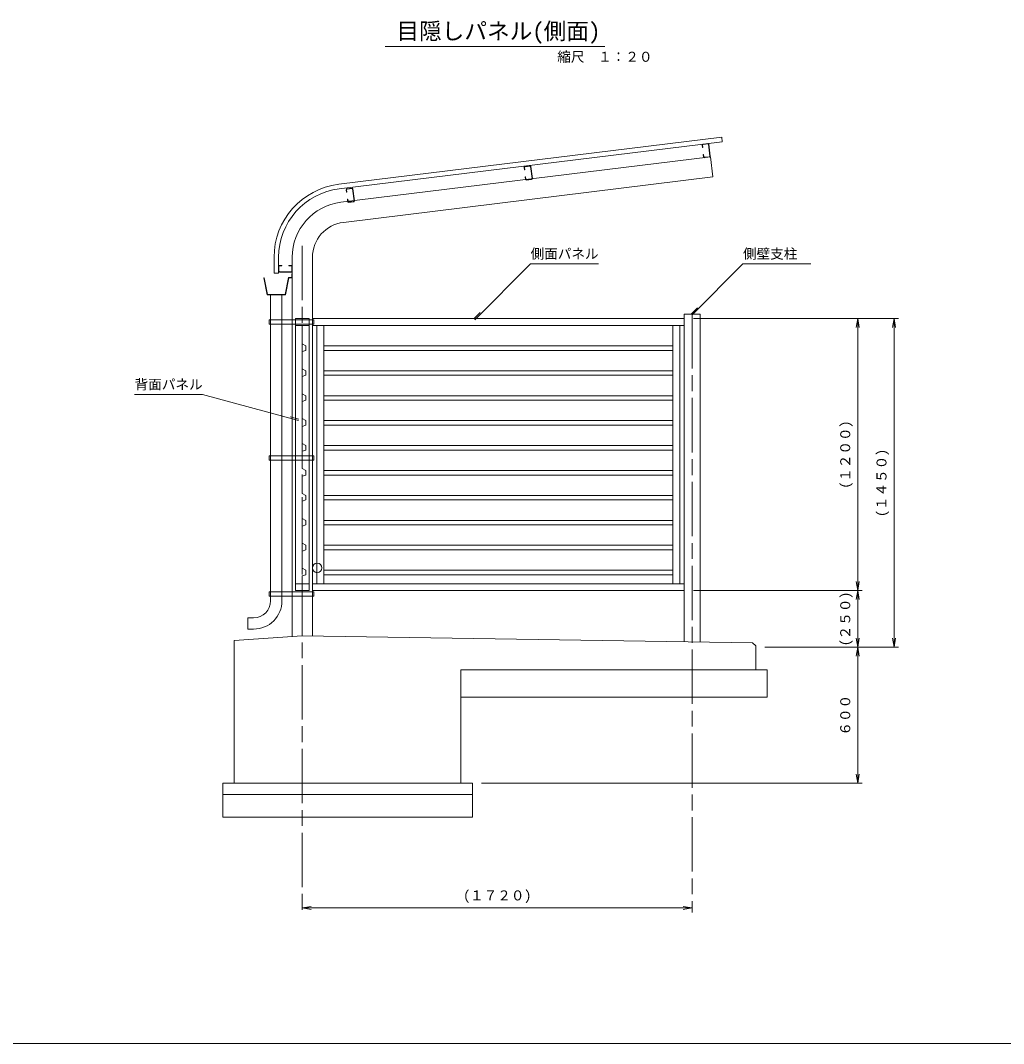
# Model space of a CAD drawing. Units: millimetres at full size, sheet at 1:20; details may follow other scales. Extents: x 474 to 16274, y 399 to 11399.
# Drawn here: x 5779 to 10115, y 399 to 4913 of the extents above; entities that cross this region are included whole.
import ezdxf
from ezdxf.enums import TextEntityAlignment as Align

# ---------------------------------------------------------------- set-up
doc = ezdxf.new("R2010")
doc.units = ezdxf.units.MM
doc.header["$LTSCALE"] = 20
doc.linetypes.add('CHAIN', pattern=[18.5, 12, -1.5, 3.5, -1.5])
doc.layers.add('レイヤ0', color=2, linetype='Continuous', lineweight=13)
doc.layers.add('レイヤ1', color=2, linetype='Continuous', lineweight=13)
doc.styles.add('ＭＳ ゴシック', font='')
doc.styles.get('ＭＳ ゴシック').set_extended_font_data('MS Gothic')

# ---------------------------------------------------------------- blocks, each defined once
blk = doc.blocks.new('open_arrow')
at = {"color": 0, "linetype": 'Continuous', "lineweight": -2}
blk.add_lwpolyline([(7.5, 1.25), (0, 0), (7.5, -1.25)], dxfattribs=at)

msp = doc.modelspace()

# ---------------------------------------------------------------- linework, layer by layer
at = {"layer": 'レイヤ0', "color": 6}
msp.add_line((474.16, 399.17), (16274.16, 399.17), dxfattribs=at)
at = {"layer": 'レイヤ1', "color": 3}
for p, q in [((7387.11, 4797.53), (8357.14, 4797.53)), ((8707.33, 3617.53), (8707.33, 2173.3)), ((8707.33, 3617.53), (8777.33, 3617.53)), ((8777.33, 3617.53), (8777.33, 2172.25)), ((6992.33, 3567.53), (6992.33, 3597.53)), ((6992.33, 3597.53), (7052.34, 3597.53)), ((7052.34, 3567.53), (6992.33, 3567.53)), ((6992.33, 3567.53), (6992.33, 2427.53)), ((7022.34, 3567.53), (7022.34, 3486.19)), ((7052.34, 3597.53), (7052.34, 3567.53)), ((7052.34, 2427.53), (7052.34, 3567.53)), ((7066.88, 3597.53), (8707.33, 3597.53)), ((7066.88, 3567.53), (8707.33, 3567.53)), ((7086.88, 3567.53), (7086.88, 2427.53)), ((7116.88, 3567.53), (7116.88, 2427.53)), ((8657.33, 3567.53), (8657.33, 2427.53)), ((8687.33, 3567.53), (8687.33, 2427.53)), ((7037.34, 3477.53), (7022.34, 3486.19)), ((7037.34, 3477.53), (7037.34, 3457.53)), ((7116.88, 3477.53), (8657.33, 3477.53)), ((7037.34, 3457.53), (7022.34, 3452.18)), ((7022.34, 3452.18), (7022.34, 3376.19)), ((7116.88, 3457.53), (8657.33, 3457.53)), ((7037.34, 3367.53), (7022.34, 3376.19)), ((7037.34, 3347.53), (7022.34, 3342.18)), ((7022.34, 3342.18), (7022.34, 3266.19)), ((7037.34, 3367.53), (7037.34, 3347.53)), ((7116.88, 3367.53), (8657.33, 3367.53)), ((7116.88, 3347.53), (8657.33, 3347.53)), ((7037.34, 3257.53), (7022.34, 3266.19)), ((7037.34, 3257.53), (7037.34, 3237.53)), ((7116.88, 3257.53), (8657.33, 3257.53)), ((7037.34, 3237.53), (7022.34, 3232.18)), ((7022.34, 3232.18), (7022.34, 3156.19)), ((7116.88, 3237.53), (8657.33, 3237.53)), ((7037.34, 3147.53), (7022.34, 3156.19)), ((7037.34, 3127.53), (7022.34, 3122.18)), ((7022.34, 3122.18), (7022.34, 3046.19)), ((7037.34, 3147.53), (7037.34, 3127.53)), ((7116.88, 3147.53), (8657.33, 3147.53)), ((7116.88, 3127.53), (8657.33, 3127.53)), ((7037.34, 3037.53), (7022.34, 3046.19)), ((7037.34, 3037.53), (7037.34, 3017.53)), ((7116.88, 3037.53), (8657.33, 3037.53)), ((7037.34, 3017.53), (7022.34, 3012.19)), ((7022.34, 3012.19), (7022.34, 2936.19)), ((7116.88, 3017.53), (8657.33, 3017.53)), ((7037.34, 2927.53), (7022.34, 2936.19)), ((7037.34, 2907.53), (7022.34, 2902.19)), ((7022.34, 2902.19), (7022.34, 2826.19)), ((7037.34, 2927.53), (7037.34, 2907.53)), ((7116.88, 2927.53), (8657.33, 2927.53)), ((7116.88, 2907.53), (8657.33, 2907.53)), ((7037.34, 2817.53), (7022.34, 2826.19)), ((7037.34, 2817.53), (7037.34, 2797.53)), ((7116.88, 2817.53), (8657.33, 2817.53)), ((7037.34, 2797.53), (7022.34, 2792.19)), ((7022.34, 2792.19), (7022.34, 2716.19)), ((7116.88, 2797.53), (8657.33, 2797.53)), ((7037.34, 2707.53), (7022.34, 2716.19)), ((7037.34, 2687.53), (7022.34, 2682.18)), ((7022.34, 2682.18), (7022.34, 2606.19)), ((7037.34, 2707.53), (7037.34, 2687.53)), ((7116.88, 2707.53), (8657.33, 2707.53)), ((7116.88, 2687.53), (8657.33, 2687.53)), ((7037.34, 2597.53), (7022.34, 2606.19)), ((7037.34, 2597.53), (7022.34, 2606.19)), ((7037.34, 2577.53), (7022.34, 2572.18)), ((7037.34, 2577.53), (7022.34, 2572.18)), ((7037.34, 2597.53), (7037.34, 2577.53)), ((7037.34, 2597.53), (7037.34, 2577.53)), ((7116.88, 2597.53), (8657.33, 2597.53)), ((7116.88, 2577.53), (8657.33, 2577.53)), ((7022.34, 2572.18), (7022.34, 2496.19)), ((7037.34, 2487.53), (7022.34, 2496.19)), ((7037.34, 2487.53), (7037.34, 2467.53)), ((7116.88, 2487.53), (8657.33, 2487.53)), ((7037.34, 2467.53), (7022.34, 2462.19)), ((7022.34, 2462.19), (7022.34, 2427.53)), ((7116.88, 2467.53), (8657.33, 2467.53)), ((6992.33, 2397.53), (6992.33, 2427.53)), ((6992.33, 2427.53), (7052.34, 2427.53)), ((7052.34, 2397.53), (6992.33, 2397.53)), ((7052.34, 2427.53), (7052.34, 2397.53)), ((7066.88, 2427.53), (8707.33, 2427.53)), ((7066.88, 2397.53), (8707.33, 2397.53))]:
    msp.add_line(p, q, dxfattribs=at)
at = {"layer": 'レイヤ1'}
for p, q in [((7182.78, 4190.08), (8872.33, 4397.53)), ((8872.33, 4397.53), (8874.77, 4377.68)), ((7185.22, 4170.22), (8874.77, 4377.68)), ((8785.88, 4363.13), (8787.27, 4351.82)), ((8787.27, 4351.82), (8788.86, 4352.01)), ((8787.47, 4363.33), (8788.86, 4352.01)), ((8811.84, 4368.34), (8789.21, 4365.56)), ((8820.5, 4314.19), (8814.07, 4366.59)), ((8822.09, 4314.38), (8815.66, 4366.79)), ((7192.53, 4110.67), (8822.53, 4310.81)), ((8792.51, 4322.24), (8790.93, 4322.04)), ((8792.32, 4310.73), (8790.93, 4322.04)), ((8793.9, 4310.92), (8792.51, 4322.24)), ((8818.76, 4311.96), (8796.13, 4309.18)), ((8822.53, 4310.81), (8833.39, 4222.37)), ((8000.92, 4264.6), (8002.31, 4253.28)), ((8002.31, 4253.28), (8003.9, 4253.48)), ((8002.51, 4264.79), (8003.9, 4253.48)), ((8026.68, 4271.39), (8004.05, 4268.61)), ((8026.88, 4269.8), (8004.25, 4267.02)), ((8035.54, 4215.65), (8029.11, 4268.06)), ((8037.13, 4215.84), (8030.7, 4268.25)), ((7203.39, 4022.24), (8833.39, 4222.37)), ((8007.55, 4223.7), (8005.96, 4223.5)), ((8007.35, 4212.19), (8005.96, 4223.5)), ((8008.94, 4212.38), (8007.55, 4223.7)), ((8033.8, 4213.42), (8011.17, 4210.64)), ((8034, 4211.83), (8011.37, 4209.05)), ((7215.96, 4166.06), (7217.35, 4154.74)), ((7217.35, 4154.74), (7218.93, 4154.94)), ((7217.55, 4166.25), (7218.93, 4154.94)), ((7241.72, 4172.85), (7219.09, 4170.07)), ((7241.92, 4171.26), (7219.29, 4168.48)), ((7250.58, 4117.11), (7244.15, 4169.52)), ((7252.17, 4117.31), (7245.73, 4169.71)), ((7222.59, 4125.16), (7221, 4124.97)), ((7222.39, 4113.65), (7221, 4124.97)), ((7223.98, 4113.85), (7222.59, 4125.16)), ((7248.84, 4114.88), (7226.21, 4112.1)), ((7249.03, 4113.29), (7226.4, 4110.52)), ((6897.78, 3867.94), (6897.78, 3797.53)), ((6917.78, 3867.94), (6917.78, 3797.53)), ((6977.79, 2194.56), (6977.79, 3867.94)), ((7066.88, 3867.94), (7066.88, 2196.86)), ((7782.83, 3592.33), (8029.09, 3838.59)), ((8029.09, 3838.59), (8329.09, 3838.59)), ((8741.27, 3613.88), (8965.98, 3838.59)), ((8965.98, 3838.59), (9265.98, 3838.59)), ((6897.78, 3797.53), (6917.78, 3797.53)), ((6919.38, 3806.13), (6919.38, 3828.93)), ((6921.38, 3832.53), (6932.78, 3832.53)), ((6921.38, 3830.93), (6932.78, 3830.93)), ((6921.38, 3804.13), (6974.18, 3804.13)), ((6921.38, 3802.53), (6974.18, 3802.53)), ((6932.78, 3830.93), (6932.78, 3832.53)), ((6962.79, 3832.53), (6962.79, 3830.93)), ((6974.18, 3832.53), (6962.79, 3832.53)), ((6974.18, 3830.93), (6962.79, 3830.93)), ((6976.19, 3806.13), (6976.19, 3828.93)), ((6976.19, 3795.54), (6977.79, 3795.54)), ((6976.19, 3795.54), (6976.19, 3779.13)), ((6867.79, 3702.53), (6852.78, 3777.53)), ((6852.78, 3777.53), (6853.8, 3777.53)), ((6868.6, 3703.53), (6853.8, 3777.53)), ((6946.96, 3703.53), (6962.09, 3779.13)), ((6947.78, 3702.53), (6962.79, 3777.53)), ((6961.77, 3777.53), (6977.79, 3777.53)), ((6962.09, 3779.13), (6976.19, 3779.13)), ((6947.78, 3702.53), (6867.79, 3702.53)), ((6946.96, 3703.53), (6868.6, 3703.53)), ((6882.78, 2352.53), (6882.78, 3702.53)), ((6932.78, 2352.53), (6932.78, 3702.53)), ((6876.78, 3592.53), (7072.89, 3592.53)), ((6876.78, 3572.53), (6876.78, 3592.53)), ((6876.78, 3572.53), (7072.89, 3572.53)), ((7072.89, 3592.53), (7072.89, 3572.53)), ((8747.33, 3597.53), (9652.33, 3597.53)), ((9472.33, 2397.53), (9472.33, 3597.53)), ((9632.33, 3597.53), (9632.33, 2147.53)), ((6582.78, 3262.15), (6282.78, 3262.15)), ((7006, 3148.75), (6582.78, 3262.15)), ((6876.78, 2972.53), (6876.78, 2992.53)), ((6876.78, 2992.53), (7072.89, 2992.53)), ((7072.89, 2992.53), (7072.89, 2972.53)), ((6876.78, 2972.53), (7072.89, 2972.53)), ((6876.78, 2372.53), (6876.78, 2392.53)), ((6876.78, 2392.53), (7072.89, 2392.53)), ((7072.89, 2392.53), (7072.89, 2372.53)), ((8747.33, 2397.53), (9492.33, 2397.53)), ((9472.33, 2147.53), (9472.33, 2397.53)), ((6876.78, 2372.53), (7072.89, 2372.53)), ((6782.78, 2227.53), (6782.78, 2277.53)), ((6807.78, 2277.53), (6782.78, 2277.53)), ((6807.78, 2227.53), (6782.78, 2227.53)), ((7022.34, 2197.53), (6722.33, 2177.53)), ((6722.33, 2177.53), (6722.33, 1547.53)), ((9008.3, 2167.74), (7022.34, 2197.53)), ((9008.3, 2167.74), (9022.33, 2153.49)), ((9022.33, 2153.49), (9022.33, 2047.53)), ((9062.33, 2147.53), (9652.33, 2147.53)), ((9472.33, 1547.53), (9472.33, 2147.53)), ((7722.33, 2047.53), (7722.33, 1547.53)), ((7722.33, 2047.53), (9072.33, 2047.53)), ((9072.33, 1927.53), (9072.33, 2047.53)), ((7722.33, 1927.53), (9072.33, 1927.53)), ((6672.33, 1547.53), (6672.33, 1397.53)), ((6672.33, 1547.53), (7772.33, 1547.53)), ((7772.33, 1547.53), (7772.33, 1397.53)), ((7812.33, 1547.53), (9492.33, 1547.53)), ((6672.33, 1497.53), (7772.33, 1497.53)), ((6672.33, 1397.53), (7772.33, 1397.53)), ((7022.34, 997.53), (8742.33, 997.53))]:
    msp.add_line(p, q, dxfattribs=at)
at = {"layer": 'レイヤ1', "linetype": 'CHAIN', "lineweight": 18}
for p, q in [((7022.34, 3919.18), (7022.34, 977.53)), ((8742.33, 3617.53), (8742.33, 977.53))]:
    msp.add_line(p, q, dxfattribs=at)
at = {"layer": 'レイヤ1', "color": 6}
for p, q in [((7779.3, 3595.87), (7807.58, 3624.15)), ((8737.73, 3617.42), (8766.02, 3645.7)), ((7007.29, 3153.58), (6968.66, 3163.94))]:
    msp.add_line(p, q, dxfattribs=at)
at = {"layer": 'レイヤ1'}
msp.add_circle((7087.88, 2497.53), 21, dxfattribs=at)
for centre, radius, start, end in [((8789.45, 4363.57), 3.6, 96.99997, 186.99997), ((8789.45, 4363.57), 2, 97.00015, 187.00015), ((8812.08, 4366.35), 3.6, 6.99997, 96.99997), ((8812.08, 4366.35), 2, 7.00015, 97.00015), ((8795.89, 4311.17), 3.6, 186.99997, 276.99997), ((8795.89, 4311.17), 2, 187.00015, 277.00015), ((8818.52, 4313.94), 2, 277.00015, 7.00015), ((8818.52, 4313.94), 3.6, 276.99997, 6.99997), ((8004.49, 4265.03), 3.6, 96.99997, 186.99997), ((8004.49, 4265.03), 2, 97.00015, 187.00015), ((8027.12, 4267.81), 3.6, 6.99997, 96.99997), ((8027.12, 4267.81), 2, 7.00015, 97.00015), ((8010.93, 4212.63), 3.6, 186.99997, 276.99997), ((8010.93, 4212.63), 2, 187.00015, 277.00015), ((8033.56, 4215.41), 2, 277.00015, 7.00015), ((8033.56, 4215.41), 3.6, 276.99997, 6.99997), ((7222.33, 3867.94), 324.55, 96.99998, 180), ((7222.33, 3867.94), 304.55, 96.99998, 180), ((7219.53, 4166.49), 3.6, 96.99997, 186.99997), ((7219.53, 4166.49), 2, 97.00015, 187.00015), ((7242.16, 4169.27), 3.6, 6.99997, 96.99997), ((7242.16, 4169.27), 2, 7.00015, 97.00015), ((7222.33, 3867.94), 244.55, 97, 180), ((7225.96, 4114.09), 3.6, 186.99997, 276.99997), ((7225.96, 4114.09), 2, 187.00015, 277.00015), ((7248.6, 4116.87), 2, 277.00015, 7.00015), ((7248.6, 4116.87), 3.6, 276.99997, 6.99997), ((7222.33, 3867.94), 155.45, 97, 180), ((6921.38, 3828.93), 3.6, 90, 180), ((6921.38, 3806.13), 3.6, 180, 270), ((6921.38, 3828.93), 2, 90, 180), ((6921.38, 3806.13), 2, 180, 270), ((6974.18, 3828.93), 3.6, 0, 90), ((6974.18, 3828.93), 2, 0, 90), ((6974.18, 3806.13), 2, 270, 0), ((6974.18, 3806.13), 3.6, 270, 0), ((6807.78, 2352.53), 75, 270.00009, 0), ((6807.78, 2352.53), 125, 269.99994, 0)]:
    msp.add_arc(centre, radius, start, end, dxfattribs=at)

# ---------------------------------------------------------------- block references
at = {"layer": 'レイヤ1', "xscale": 5.26, "yscale": 5.26}
for p, rotation in [((9472.33, 3597.53), 270), ((9632.33, 3597.53), 270), ((9472.33, 2397.53), 90), ((9472.33, 2397.53), 270), ((9472.33, 2147.53), 90), ((9632.33, 2147.53), 90), ((9472.33, 2147.53), 270), ((9472.33, 1547.53), 90), ((8742.33, 997.53), 180)]:
    msp.add_blockref('open_arrow', p, dxfattribs=dict(at, rotation=rotation))
msp.add_blockref('open_arrow', (7022.34, 997.53), dxfattribs=at)

# ---------------------------------------------------------------- texts
at = {"layer": 'レイヤ1', "color": 7, "style": 'ＭＳ ゴシック'}
for s, height, p in [('目隠しパネル(側面)', 73.31, (7437.11, 4807.53)), ('縮尺\u3000１：２０', 43.99, (8147.14, 4717.55)), ('側面パネル', 43.99, (8029.09, 3848.59)), ('側壁支柱', 43.99, (8965.98, 3848.59)), ('背面パネル', 43.99, (6282.78, 3272.16))]:
    msp.add_text(s, height=height, dxfattribs=at).set_placement(p, align=Align.BOTTOM_LEFT)
at = {"layer": 'レイヤ1', "style": 'ＭＳ ゴシック'}
for s, p in [('(１２００)', (9452.33, 2847.53)), ('(１４５０)', (9612.33, 2722.53)), ('(２５０)', (9452.33, 2152.53)), ('６００', (9452.33, 1757.53))]:
    msp.add_text(s, height=43.99, rotation=90, dxfattribs=at).set_placement(p, align=Align.BOTTOM_LEFT)
msp.add_text('(１７２０)', height=43.99, dxfattribs=at).set_placement((7732.33, 1017.53), align=Align.BOTTOM_LEFT)

doc.saveas('drawing.dxf')
